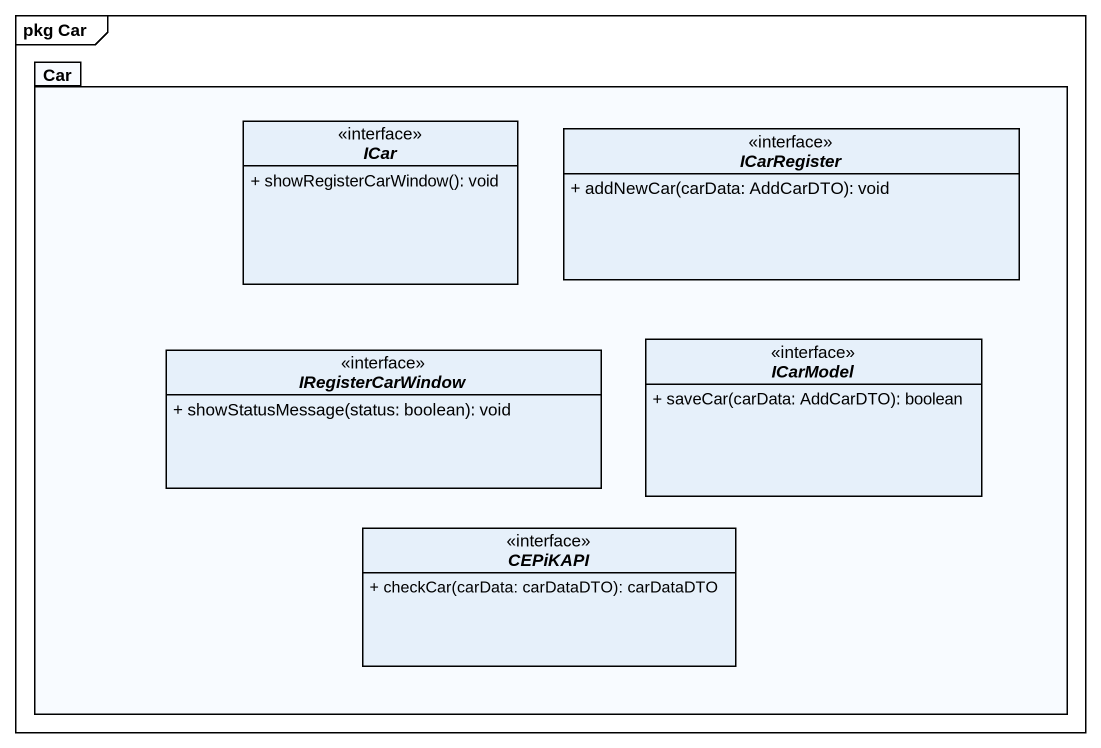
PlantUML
@startuml
mainframe pkg Car
hide circle
hide empty members
skinparam classAttributeIconSize 0
package Car {
  interface ICar {
    + showRegisterCarWindow(): void
  }
  interface ICarRegister {
    + addNewCar(carData: AddCarDTO): void
  }
  interface IRegisterCarWindow {
    + showStatusMessage(status: boolean): void
  }
  interface ICarModel {
    + saveCar(carData: AddCarDTO): boolean
  }
  interface CEPiKAPI {
    + checkCar(carData: carDataDTO): carDataDTO
  }
}
@enduml
